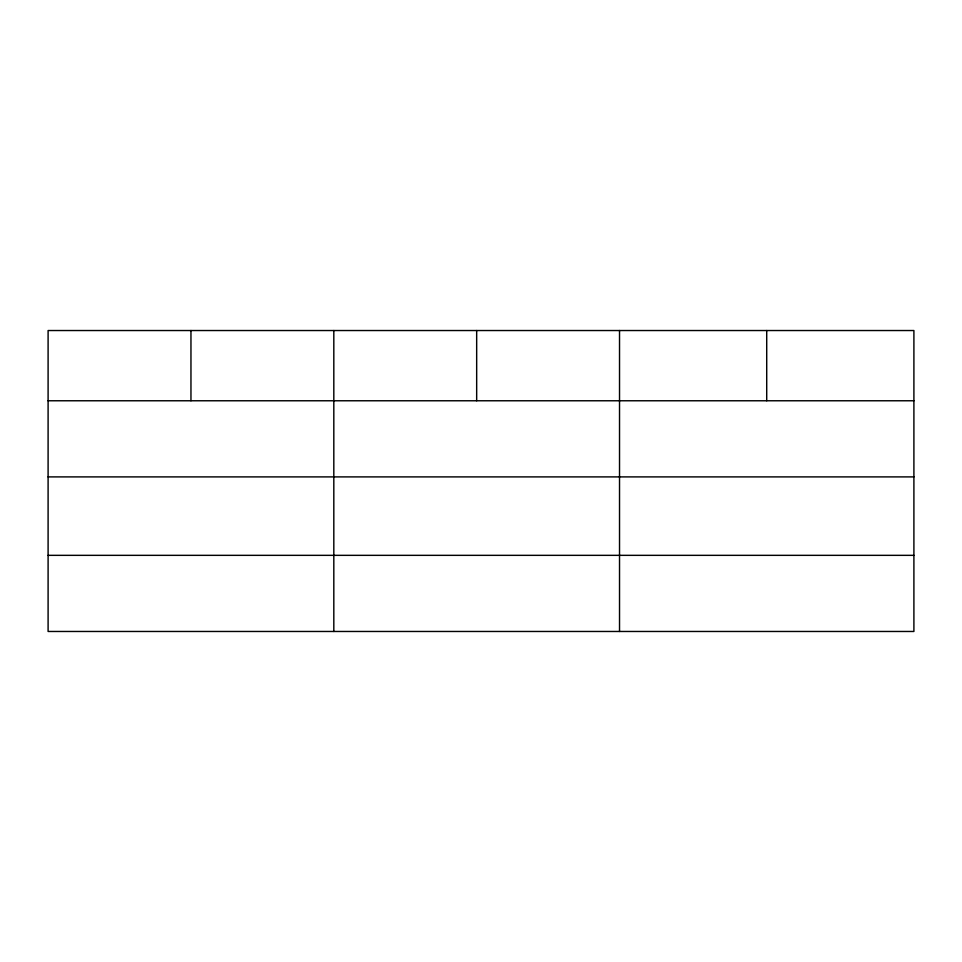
<?xml version="1.0" encoding="UTF-8"?>
<svg xmlns="http://www.w3.org/2000/svg" width="962" height="962" viewBox="0 0 962 962"><rect width="100%" height="100%" fill="white"/><g stroke="black" fill="none" stroke-linecap="round" stroke-linejoin="round"><path stroke-width="1.44" d="M913.9 476.899L913.9 330.531L48.1 330.531L48.1 631.469L913.9 631.469L913.9 476.899L48.1 476.899M48.1 400.769L913.9 400.769M48.1 555.339L913.9 555.339M766.714 330.531L766.714 400.769M619.528 330.531L619.528 631.469M476.671 330.531L476.671 400.769M333.814 330.531L333.814 631.469M190.957 330.531L190.957 400.769"/></g></svg>
